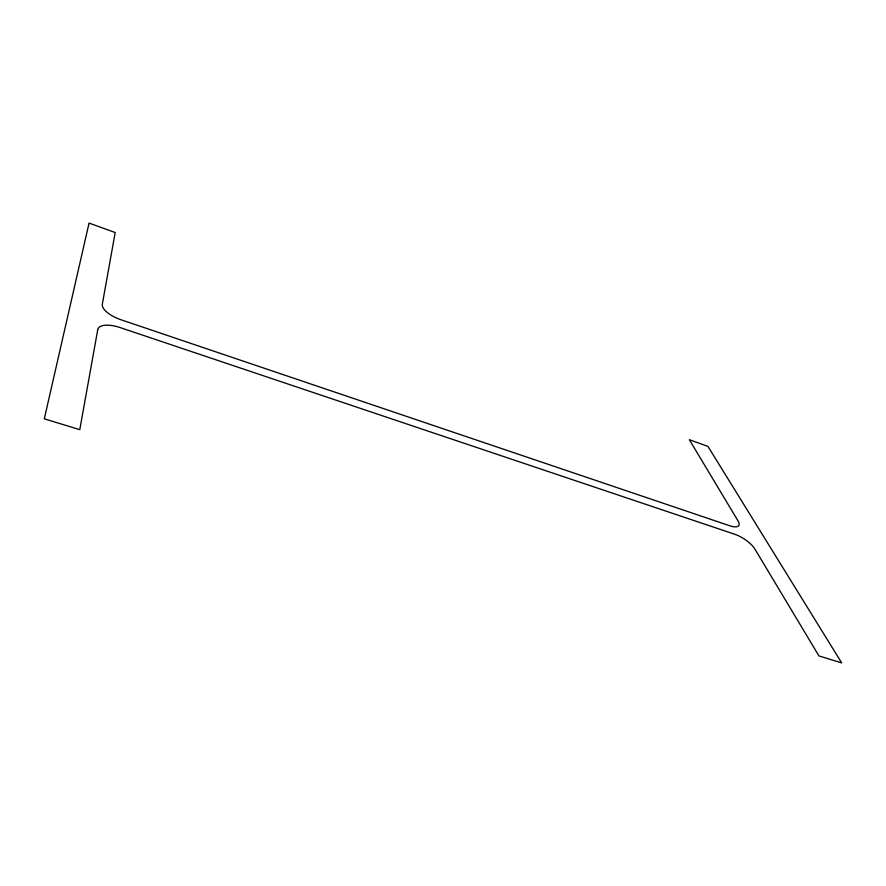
<?xml version="1.0" encoding="UTF-8"?>
<svg xmlns="http://www.w3.org/2000/svg" width="886" height="886" viewBox="0 0 886 886"><rect width="100%" height="100%" fill="white"/><g stroke="black" fill="none" stroke-linecap="round" stroke-linejoin="round"><path stroke-width="1.33" d="M97.737 329.703L79.784 429.666L44.3 418.812L89.054 223.095L115.202 232.531L102.311 304.252A20.954 8.517 20.9 0 0 120.895 319.724L729.721 525.752A17.377 6.113 32.3 0 0 738.027 520.902L689.363 439.711L707.969 446.422L841.7 662.905L818.952 655.939L754.872 549.021A18.03 6.49 32.9 0 0 734.704 534.236L119.754 327.455A21.751 9.203 20.7 0 0 97.737 329.703"/></g></svg>
